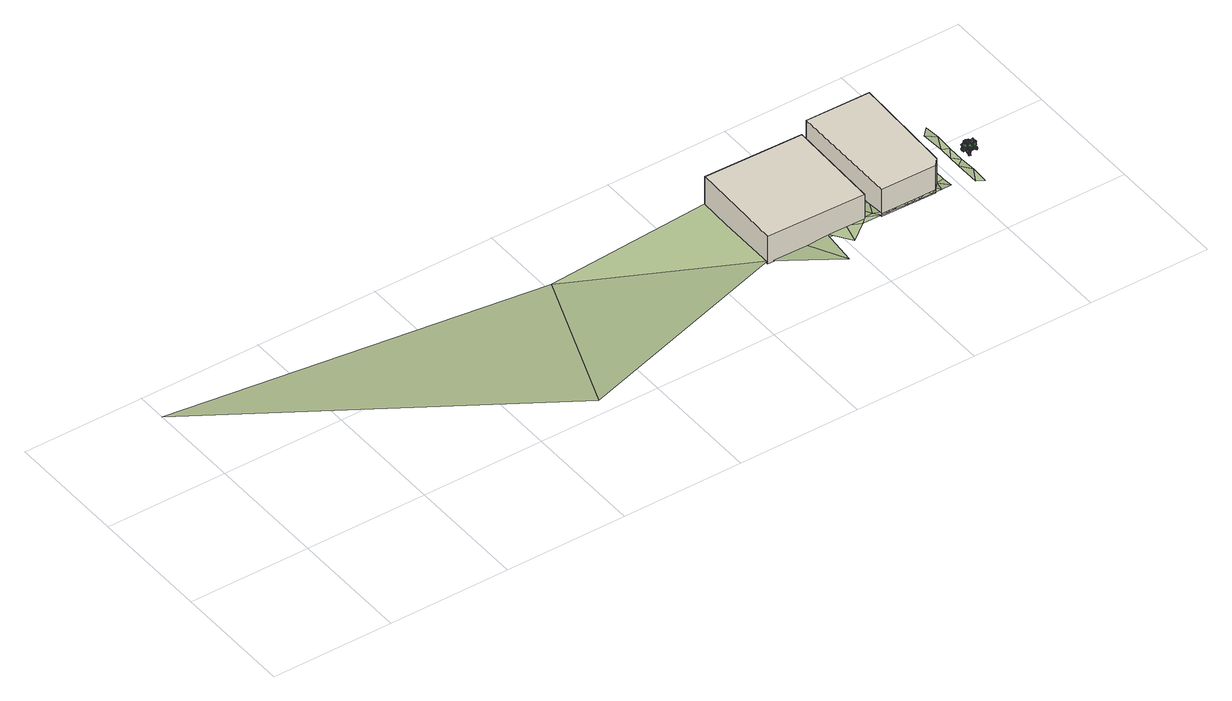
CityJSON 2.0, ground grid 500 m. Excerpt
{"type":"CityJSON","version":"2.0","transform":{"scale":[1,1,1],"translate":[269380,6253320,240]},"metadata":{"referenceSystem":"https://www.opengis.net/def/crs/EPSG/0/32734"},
"CityObjects":{
"building1":{"type":"Building","attributes":{"building":"industrial","building:levels":4,"building:use":"commercial","building_height":12.5,"roof_height":26.35,"ground_height":13.85,"plus_code":"4FRW3CCR+J3R"},"geometry":[{"type":"Solid","lod":"1","boundaries":[[[[0,1,2,3]],[[1,4,5,2]],[[4,6,7,5]],[[6,0,3,7]],[[3,2,5,7]],[[6,4,1,0]]]]}]},
"building2":{"type":"Building","attributes":{"building":"industrial","building:levels":4,"building:use":"commercial","building_height":12.5,"roof_height":26.33,"ground_height":13.83,"plus_code":"4FRW3CCR+J6W"},"geometry":[{"type":"Solid","lod":"1","boundaries":[[[[8,9,10,11]],[[9,12,13,10]],[[12,14,15,13]],[[14,16,17,15]],[[16,8,11,17]],[[11,10,13,15,17]],[[16,14,12,9,8]]]]}]},
"tree1":{"type":"SolitaryVegetationObject","attributes":{"height":2.3,"width":0.17,"group":"standard","type":"broadleaf","footprint":[263445.54,6242818.94],"ground_height":15.08},"geometry":[{"type":"MultiSurface","lod":"2","boundaries":[[[18,19,20]],[[21,22,23]],[[18,24,25]],[[26,27,24]],[[27,28,29]],[[21,30,31]],[[20,26,18]],[[32,33,26]],[[33,34,28]],[[35,36,37]],[[20,38,32]],[[38,39,32]],[[40,34,39]],[[41,42,43]],[[25,38,19]],[[40,44,27]],[[27,41,40]],[[29,45,41]],[[46,47,48]],[[43,49,50]],[[51,52,53]],[[23,54,55]],[[56,57,58]],[[52,59,53]],[[46,56,52]],[[49,59,47]],[[57,60,61]],[[59,62,47]],[[47,57,48]],[[59,58,63]],[[58,64,63]],[[57,64,58]],[[62,64,60]],[[65,66,67]],[[29,65,68]],[[29,30,21]],[[28,31,65]],[[69,70,71]],[[68,67,72]],[[30,72,69]],[[30,66,31]],[[69,73,66]],[[66,74,67]],[[72,74,70]],[[70,75,76]],[[70,75,71]],[[71,75,73]],[[77,78,79]],[[37,80,81]],[[82,80,77]],[[35,77,83]],[[28,35,50]],[[28,81,82]],[[34,37,81]],[[50,37,43]],[[79,84,85]],[[83,86,36]],[[36,78,80]],[[83,79,87]],[[85,88,89]],[[87,90,86]],[[78,90,84]],[[79,90,87]],[[88,91,89]],[[90,88,84]],[[90,89,91]],[[92,93,94]],[[40,94,93]],[[27,92,24]],[[38,92,94]],[[95,96,97]],[[51,98,99]],[[51,46,52]],[[100,50,49]],[[51,54,101]],[[99,95,97]],[[45,55,95]],[[102,103,104]],[[95,105,106]],[[97,102,54]],[[55,102,105]],[[102,107,105]],[[106,107,103]],[[99,42,45]],[[99,98,42]],[[98,43,42]],[[23,100,101]],[[23,22,100]],[[22,50,100]],[[18,25,19]],[[18,26,24]],[[26,33,27]],[[27,33,28]],[[31,50,22]],[[22,21,31]],[[20,32,26]],[[32,39,33]],[[33,39,34]],[[35,83,36]],[[20,19,38]],[[38,40,39]],[[40,41,34]],[[43,34,41]],[[41,45,42]],[[25,24,38]],[[40,93,44]],[[27,29,41]],[[29,21,45]],[[46,49,47]],[[43,53,49]],[[53,43,98]],[[98,51,53]],[[55,21,23]],[[23,101,54]],[[56,48,57]],[[52,56,59]],[[46,48,56]],[[49,53,59]],[[57,62,60]],[[59,63,62]],[[47,62,57]],[[59,56,58]],[[64,61,60]],[[57,61,64]],[[62,63,64]],[[65,31,66]],[[29,28,65]],[[29,68,30]],[[28,50,31]],[[69,72,70]],[[68,65,67]],[[30,68,72]],[[30,69,66]],[[74,73,75]],[[69,71,73]],[[66,73,74]],[[72,67,74]],[[70,74,75]],[[77,80,78]],[[37,36,80]],[[82,81,80]],[[35,82,77]],[[28,82,35]],[[28,34,81]],[[34,43,37]],[[50,35,37]],[[79,78,84]],[[83,87,86]],[[36,86,78]],[[83,77,79]],[[85,84,88]],[[78,86,90]],[[79,85,90]],[[88,108,91]],[[90,91,108]],[[90,108,88]],[[90,85,89]],[[92,44,93]],[[40,38,94]],[[27,44,92]],[[38,24,92]],[[95,106,96]],[[51,101,46]],[[46,101,49]],[[101,100,49]],[[51,97,54]],[[97,51,99]],[[99,45,95]],[[45,21,55]],[[102,96,103]],[[95,55,105]],[[97,96,102]],[[55,54,102]],[[103,107,104]],[[102,104,107]],[[96,106,103]],[[106,105,107]],[[109,110,111]],[[112,113,114]],[[115,116,117]],[[109,111,117]],[[118,119,120]],[[121,122,123]],[[124,125,126]],[[118,120,126]],[[127,128,129]],[[130,131,132]],[[133,134,135]],[[127,129,135]],[[136,137,138]],[[139,140,141]],[[142,143,144]],[[136,138,144]],[[145,146,147]],[[148,149,150]],[[151,152,153]],[[145,147,153]],[[154,155,156]],[[157,158,159]],[[160,161,162]],[[154,156,162]],[[163,164,165]],[[166,167,168]],[[169,170,171]],[[163,165,171]],[[172,173,174]],[[175,176,177]],[[178,179,180]],[[172,174,180]],[[181,182,183]],[[184,185,186]],[[187,188,189]],[[181,183,189]],[[190,191,192]],[[193,194,195]],[[196,197,198]],[[190,192,198]],[[199,200,201]],[[202,203,204]],[[205,206,207]],[[199,201,207]],[[208,209,210]],[[211,212,213]],[[214,215,216]],[[208,210,216]],[[217,218,219]],[[220,221,222]],[[223,224,225]],[[217,219,225]],[[226,227,228]],[[229,230,231]],[[232,233,234]],[[226,228,234]],[[235,236,237]],[[238,239,240]],[[241,242,243]],[[235,237,243]],[[244,245,246]],[[247,248,249]],[[250,251,252]],[[244,246,252]],[[253,254,255]],[[256,257,258]],[[259,260,261]],[[253,255,261]],[[262,263,264]],[[265,266,267]],[[268,269,270]],[[262,264,270]],[[271,272,273]],[[274,275,276]],[[277,278,279]],[[271,273,279]],[[280,281,282]],[[283,284,285]],[[286,287,288]],[[280,282,288]],[[289,290,291]],[[292,293,294]],[[295,296,297]],[[289,291,297]],[[298,299,300]],[[301,302,303]],[[304,305,306]],[[298,300,306]],[[307,308,309]],[[310,311,312]],[[313,314,315]],[[307,309,315]],[[316,317,318]],[[319,320,321]],[[322,323,324]],[[316,318,324]],[[325,326,327]],[[328,329,330]],[[331,332,333]],[[325,327,333]],[[334,335,336]],[[337,338,339]],[[340,341,342]],[[334,336,342]],[[343,344,345]],[[346,347,348]],[[349,350,351]],[[343,345,351]],[[352,353,354]],[[355,356,357]],[[358,359,360]],[[352,354,360]],[[361,362,363]],[[364,365,366]],[[367,368,369]],[[361,363,369]],[[370,371,372]],[[373,374,375]],[[376,377,378]],[[370,372,378]],[[379,380,381]],[[382,383,384]],[[385,386,387]],[[379,381,387]],[[388,389,390]],[[391,392,393]],[[394,395,396]],[[388,390,396]],[[397,398,399]],[[400,401,402]],[[403,404,405]],[[397,399,405]],[[406,407,408]],[[409,410,411]],[[412,413,414]],[[406,408,414]],[[415,416,417]],[[418,419,420]],[[421,422,423]],[[415,417,423]],[[424,425,426]],[[427,428,429]],[[430,431,432]],[[424,426,432]],[[432,429,430]],[[432,426,429]],[[426,427,429]],[[432,425,424]],[[432,431,425]],[[431,433,425]],[[429,431,430]],[[429,428,431]],[[428,433,431]],[[426,428,427]],[[426,425,428]],[[425,433,428]],[[423,420,421]],[[423,417,420]],[[417,418,420]],[[423,416,415]],[[423,422,416]],[[422,434,416]],[[420,422,421]],[[420,419,422]],[[419,434,422]],[[417,419,418]],[[417,416,419]],[[416,434,419]],[[414,411,412]],[[414,408,411]],[[408,409,411]],[[414,407,406]],[[414,413,407]],[[413,435,407]],[[411,413,412]],[[411,410,413]],[[410,435,413]],[[408,410,409]],[[408,407,410]],[[407,435,410]],[[405,402,403]],[[405,399,402]],[[399,400,402]],[[405,398,397]],[[405,404,398]],[[404,436,398]],[[402,404,403]],[[402,401,404]],[[401,436,404]],[[399,401,400]],[[399,398,401]],[[398,436,401]],[[396,393,394]],[[396,390,393]],[[390,391,393]],[[396,389,388]],[[396,395,389]],[[395,437,389]],[[393,395,394]],[[393,392,395]],[[392,437,395]],[[390,392,391]],[[390,389,392]],[[389,437,392]],[[387,384,385]],[[387,381,384]],[[381,382,384]],[[387,380,379]],[[387,386,380]],[[386,438,380]],[[384,386,385]],[[384,383,386]],[[383,438,386]],[[381,383,382]],[[381,380,383]],[[380,438,383]],[[378,375,376]],[[378,372,375]],[[372,373,375]],[[378,371,370]],[[378,377,371]],[[377,439,371]],[[375,377,376]],[[375,374,377]],[[374,439,377]],[[372,374,373]],[[372,371,374]],[[371,439,374]],[[369,366,367]],[[369,363,366]],[[363,364,366]],[[369,362,361]],[[369,368,362]],[[368,440,362]],[[366,368,367]],[[366,365,368]],[[365,440,368]],[[363,365,364]],[[363,362,365]],[[362,440,365]],[[360,357,358]],[[360,354,357]],[[354,355,357]],[[360,353,352]],[[360,359,353]],[[359,441,353]],[[357,359,358]],[[357,356,359]],[[356,441,359]],[[354,356,355]],[[354,353,356]],[[353,441,356]],[[351,348,349]],[[351,345,348]],[[345,346,348]],[[351,344,343]],[[351,350,344]],[[350,442,344]],[[348,350,349]],[[348,347,350]],[[347,442,350]],[[345,347,346]],[[345,344,347]],[[344,442,347]],[[342,339,340]],[[342,336,339]],[[336,337,339]],[[342,335,334]],[[342,341,335]],[[341,443,335]],[[339,341,340]],[[339,338,341]],[[338,443,341]],[[336,338,337]],[[336,335,338]],[[335,443,338]],[[333,330,331]],[[333,327,330]],[[327,328,330]],[[333,326,325]],[[333,332,326]],[[332,444,326]],[[330,332,331]],[[330,329,332]],[[329,444,332]],[[327,329,328]],[[327,326,329]],[[326,444,329]],[[324,321,322]],[[324,318,321]],[[318,319,321]],[[324,317,316]],[[324,323,317]],[[323,445,317]],[[321,323,322]],[[321,320,323]],[[320,445,323]],[[318,320,319]],[[318,317,320]],[[317,445,320]],[[315,312,313]],[[315,309,312]],[[309,310,312]],[[315,308,307]],[[315,314,308]],[[314,446,308]],[[312,314,313]],[[312,311,314]],[[311,446,314]],[[309,311,310]],[[309,308,311]],[[308,446,311]],[[306,303,304]],[[306,300,303]],[[300,301,303]],[[306,299,298]],[[306,305,299]],[[305,447,299]],[[303,305,304]],[[303,302,305]],[[302,447,305]],[[300,302,301]],[[300,299,302]],[[299,447,302]],[[297,294,295]],[[297,291,294]],[[291,292,294]],[[297,290,289]],[[297,296,290]],[[296,448,290]],[[294,296,295]],[[294,293,296]],[[293,448,296]],[[291,293,292]],[[291,290,293]],[[290,448,293]],[[288,285,286]],[[288,282,285]],[[282,283,285]],[[288,281,280]],[[288,287,281]],[[287,449,281]],[[285,287,286]],[[285,284,287]],[[284,449,287]],[[282,284,283]],[[282,281,284]],[[281,449,284]],[[279,276,277]],[[279,273,276]],[[273,274,276]],[[279,272,271]],[[279,278,272]],[[278,450,272]],[[276,278,277]],[[276,275,278]],[[275,450,278]],[[273,275,274]],[[273,272,275]],[[272,450,275]],[[270,267,268]],[[270,264,267]],[[264,265,267]],[[270,263,262]],[[270,269,263]],[[269,451,263]],[[267,269,268]],[[267,266,269]],[[266,451,269]],[[264,266,265]],[[264,263,266]],[[263,451,266]],[[261,258,259]],[[261,255,258]],[[255,256,258]],[[261,254,253]],[[261,260,254]],[[260,452,254]],[[258,260,259]],[[258,257,260]],[[257,452,260]],[[255,257,256]],[[255,254,257]],[[254,452,257]],[[252,249,250]],[[252,246,249]],[[246,247,249]],[[252,245,244]],[[252,251,245]],[[251,453,245]],[[249,251,250]],[[249,248,251]],[[248,453,251]],[[246,248,247]],[[246,245,248]],[[245,453,248]],[[243,240,241]],[[243,237,240]],[[237,238,240]],[[243,236,235]],[[243,242,236]],[[242,454,236]],[[240,242,241]],[[240,239,242]],[[239,454,242]],[[237,239,238]],[[237,236,239]],[[236,454,239]],[[234,231,232]],[[234,228,231]],[[228,229,231]],[[234,227,226]],[[234,233,227]],[[233,455,227]],[[231,233,232]],[[231,230,233]],[[230,455,233]],[[228,230,229]],[[228,227,230]],[[227,455,230]],[[225,222,223]],[[225,219,222]],[[219,220,222]],[[225,218,217]],[[225,224,218]],[[224,456,218]],[[222,224,223]],[[222,221,224]],[[221,456,224]],[[219,221,220]],[[219,218,221]],[[218,456,221]],[[216,213,214]],[[216,210,213]],[[210,211,213]],[[216,209,208]],[[216,215,209]],[[215,457,209]],[[213,215,214]],[[213,212,215]],[[212,457,215]],[[210,212,211]],[[210,209,212]],[[209,457,212]],[[207,204,205]],[[207,201,204]],[[201,202,204]],[[207,200,199]],[[207,206,200]],[[206,458,200]],[[204,206,205]],[[204,203,206]],[[203,458,206]],[[201,203,202]],[[201,200,203]],[[200,458,203]],[[198,195,196]],[[198,192,195]],[[192,193,195]],[[198,191,190]],[[198,197,191]],[[197,459,191]],[[195,197,196]],[[195,194,197]],[[194,459,197]],[[192,194,193]],[[192,191,194]],[[191,459,194]],[[189,186,187]],[[189,183,186]],[[183,184,186]],[[189,182,181]],[[189,188,182]],[[188,460,182]],[[186,188,187]],[[186,185,188]],[[185,460,188]],[[183,185,184]],[[183,182,185]],[[182,460,185]],[[180,177,178]],[[180,174,177]],[[174,175,177]],[[180,173,172]],[[180,179,173]],[[179,461,173]],[[177,179,178]],[[177,176,179]],[[176,461,179]],[[174,176,175]],[[174,173,176]],[[173,461,176]],[[171,168,169]],[[171,165,168]],[[165,166,168]],[[171,164,163]],[[171,170,164]],[[170,462,164]],[[168,170,169]],[[168,167,170]],[[167,462,170]],[[165,167,166]],[[165,164,167]],[[164,462,167]],[[162,159,160]],[[162,156,159]],[[156,157,159]],[[162,155,154]],[[162,161,155]],[[161,463,155]],[[159,161,160]],[[159,158,161]],[[158,463,161]],[[156,158,157]],[[156,155,158]],[[155,463,158]],[[153,150,151]],[[153,147,150]],[[147,148,150]],[[153,146,145]],[[153,152,146]],[[152,464,146]],[[150,152,151]],[[150,149,152]],[[149,464,152]],[[147,149,148]],[[147,146,149]],[[146,464,149]],[[144,141,142]],[[144,138,141]],[[138,139,141]],[[144,137,136]],[[144,143,137]],[[143,465,137]],[[141,143,142]],[[141,140,143]],[[140,465,143]],[[138,140,139]],[[138,137,140]],[[137,465,140]],[[135,132,133]],[[135,129,132]],[[129,130,132]],[[135,128,127]],[[135,134,128]],[[134,466,128]],[[132,134,133]],[[132,131,134]],[[131,466,134]],[[129,131,130]],[[129,128,131]],[[128,466,131]],[[126,123,124]],[[126,120,123]],[[120,121,123]],[[126,119,118]],[[126,125,119]],[[125,467,119]],[[123,125,124]],[[123,122,125]],[[122,467,125]],[[120,122,121]],[[120,119,122]],[[119,467,122]],[[117,114,115]],[[117,111,114]],[[111,112,114]],[[117,110,109]],[[117,116,110]],[[116,468,110]],[[114,116,115]],[[114,113,116]],[[113,468,116]],[[111,113,112]],[[111,110,113]],[[110,468,113]]]}]},
"terrain1":{"type":"TINRelief","geometry":[{"type":"CompositeSurface","lod":"1","boundaries":[[[469,470,471]],[[470,469,472]],[[473,470,472]],[[474,475,472]],[[476,475,474]],[[476,477,478]],[[478,477,479]],[[479,480,478]],[[480,479,481]],[[482,480,483]],[[483,480,481]],[[481,484,483]],[[483,485,482]],[[485,486,482]],[[485,483,484]],[[484,481,487]],[[487,488,484]],[[489,486,485]],[[488,487,490]],[[491,486,489]],[[490,492,488]],[[490,493,492]],[[493,494,492]],[[494,493,495]],[[495,496,494]],[[496,495,497]],[[497,498,496]],[[498,497,499]],[[499,500,498]],[[501,500,499]],[[501,502,500]],[[502,501,503]],[[502,503,504]],[[505,502,504]],[[502,505,506]],[[505,507,506]],[[507,508,506]],[[508,507,509]],[[510,508,509]],[[511,512,513]],[[512,511,514]],[[514,511,515]],[[515,516,514]],[[516,517,518]],[[517,516,515]],[[518,517,519]],[[519,520,518]],[[521,520,519]]]}]}
},
"vertices":[
[2597,294,29],[2607,686,29],[2607,686,154],[2597,294,154],[2198,696,29],[2198,696,154],[2189,303,29],[2189,303,154],
[2662,282,29],[2890,278,29],[2890,278,154],[2662,282,154],[2915,308,29],[2915,308,154],[2931,735,29],[2931,735,154],[2664,740,29],[2664,740,154],
[3100,367,42],[3093,360,42],[3093,367,42],[3098,363,66],[3098,364,66],[3098,363,67],[3099,363,48],[3100,360,42],[3098,367,48],[3098,364,54],[3097,365,62],[3099,363,62],[3104,366,67],[3104,367,67],[3094,367,48],[3098,367,54],[3095,365,60],[3096,369,65],[3094,374,69],[3095,368,65],[3095,363,48],[3095,366,54],[3095,363,54],[3096,363,60],[3095,362,65],[3095,363,65],[3097,363,53],[3096,362,65],[3093,363,74],[3087,364,82],[3087,363,82],[3093,364,73],[3097,365,66],[3095,361,67],[3092,362,73],[3091,363,73],[3101,357,69],[3101,358,68],[3087,362,81],[3077,363,80],[3076,362,79],[3087,363,81],[3071,364,83],[3071,363,84],[3076,364,80],[3076,363,79],[3071,363,83],[3105,367,65],[3108,367,72],[3109,367,71],[3105,366,66],[3108,366,72],[3108,365,78],[3106,365,78],[3109,366,72],[3106,366,78],[3107,366,78],[3112,366,82],[3113,366,82],[3096,375,67],[3094,379,68],[3096,379,68],[3094,375,67],[3095,369,62],[3097,369,63],[3096,374,69],[3094,383,66],[3096,383,66],[3094,380,69],[3095,380,69],[3094,387,68],[3095,388,69],[3095,383,67],[3095,387,69],[3097,362,52],[3096,362,53],[3095,361,52],[3100,356,67],[3103,351,72],[3099,356,68],[3095,362,66],[3096,361,66],[3097,364,67],[3097,363,68],[3104,352,72],[3105,349,78],[3105,350,78],[3105,352,71],[3104,351,71],[3106,349,78],[3094,387,69],[3121,369,86],[3117,362,93],[3122,365,79],[3117,360,75],[3114,353,81],[3111,366,74],[3107,370,80],[3103,362,87],[3114,373,83],[3078,368,83],[3079,358,85],[3073,369,77],[3065,366,76],[3066,356,77],[3062,369,83],[3065,368,91],[3066,358,92],[3072,371,89],[3086,352,86],[3090,345,78],[3081,356,83],[3074,354,79],[3077,347,71],[3071,350,85],[3075,343,89],[3077,336,81],[3081,348,91],[3108,345,106],[3109,355,102],[3100,343,106],[3094,344,100],[3095,354,96],[3098,339,95],[3106,340,92],[3107,350,88],[3110,340,100],[3093,339,100],[3092,344,109],[3085,338,97],[3079,343,97],[3078,348,106],[3083,349,92],[3090,352,93],[3090,357,102],[3094,345,94],[3108,355,76],[3101,351,77],[3110,356,81],[3112,353,85],[3105,349,87],[3115,349,82],[3113,346,77],[3107,342,79],[3112,351,74],[3115,369,95],[3121,365,97],[3115,370,90],[3116,366,85],[3122,363,86],[3111,363,86],[3110,360,91],[3117,356,93],[3110,365,95],[3080,367,83],[3072,374,85],[3084,370,77],[3088,377,76],[3081,384,77],[3092,377,83],[3090,376,91],[3082,383,92],[3086,369,89],[3087,389,83],[3093,398,85],[3090,385,77],[3097,383,76],[3104,391,77],[3098,378,83],[3096,381,91],[3103,389,92],[3089,384,89],[3109,367,88],[3099,371,90],[3112,371,82],[3113,379,81],[3104,383,82],[3117,380,88],[3115,378,95],[3105,383,97],[3114,370,94],[3098,385,92],[3106,378,94],[3094,383,86],[3090,376,85],[3097,368,86],[3085,377,92],[3088,377,99],[3095,369,101],[3093,384,98],[3084,379,91],[3092,371,93],[3080,377,85],[3076,370,84],[3083,362,85],[3071,370,91],[3074,371,98],[3081,363,100],[3078,378,97],[3108,364,110],[3099,366,105],[3111,358,107],[3113,357,99],[3104,358,94],[3117,363,99],[3115,370,100],[3107,373,95],[3113,369,108],[3092,395,78],[3083,392,74],[3096,389,82],[3097,382,79],[3089,378,74],[3102,385,73],[3100,390,67],[3091,387,63],[3098,396,72],[3091,365,105],[3096,370,106],[3090,365,100],[3094,364,96],[3099,369,97],[3095,360,98],[3097,359,103],[3102,363,104],[3093,361,105],[3097,364,87],[3102,368,88],[3096,364,82],[3100,363,78],[3105,367,79],[3101,358,80],[3103,357,85],[3108,361,86],[3099,359,87],[3087,374,87],[3092,378,88],[3086,374,82],[3090,373,78],[3095,377,79],[3091,368,80],[3093,367,84],[3098,371,86],[3089,369,87],[3086,378,78],[3092,380,81],[3084,383,76],[3086,386,73],[3092,388,76],[3087,383,69],[3090,378,69],[3096,380,72],[3087,376,73],[3089,365,101],[3096,365,104],[3087,370,102],[3089,375,101],[3095,375,103],[3090,374,96],[3092,370,94],[3098,370,96],[3090,366,96],[3089,345,91],[3096,344,93],[3087,349,92],[3089,354,91],[3095,354,93],[3090,353,85],[3092,349,83],[3098,349,85],[3090,345,86],[3089,354,95],[3096,354,98],[3087,359,96],[3089,363,95],[3095,363,98],[3090,362,90],[3092,358,88],[3098,359,90],[3090,355,90],[3083,343,88],[3083,339,93],[3086,347,89],[3091,346,90],[3092,342,95],[3092,344,86],[3090,339,84],[3090,335,89],[3085,341,84],[3106,367,94],[3107,362,99],[3110,371,95],[3115,370,95],[3116,365,100],[3116,367,91],[3113,363,89],[3114,358,94],[3109,365,90],[3084,361,97],[3085,357,102],[3088,365,98],[3093,364,98],[3094,360,103],[3094,361,94],[3091,357,92],[3092,352,97],[3087,359,93],[3088,360,79],[3089,355,84],[3092,364,80],[3097,363,81],[3098,359,86],[3098,360,76],[3096,356,75],[3096,351,80],[3091,358,75],[3098,355,88],[3098,350,93],[3101,358,89],[3106,358,90],[3107,353,95],[3107,355,85],[3105,351,84],[3105,346,89],[3100,353,84],[3085,376,78],[3085,372,84],[3089,380,79],[3094,379,80],[3094,375,85],[3094,377,76],[3092,372,74],[3093,368,79],[3087,374,74],[3108,350,85],[3114,348,82],[3104,349,81],[3103,344,80],[3109,341,77],[3102,342,84],[3105,342,88],[3111,339,86],[3106,347,89],[3106,345,90],[3108,340,93],[3109,347,89],[3112,345,87],[3114,341,89],[3110,345,84],[3107,342,84],[3109,338,86],[3105,344,87],[3106,342,84],[3108,338,86],[3109,344,83],[3112,343,81],[3114,339,83],[3110,342,78],[3107,340,78],[3109,335,79],[3105,341,80],[3101,338,93],[3103,334,95],[3104,340,92],[3107,339,90],[3109,335,92],[3105,338,87],[3102,335,87],[3104,331,89],[3100,337,89],[3093,346,92],[3088,344,94],[3092,348,88],[3089,352,88],[3084,350,90],[3091,354,91],[3092,353,96],[3087,351,98],[3094,349,94],[3084,340,89],[3080,339,93],[3082,342,85],[3079,346,85],[3075,344,89],[3081,349,88],[3083,348,92],[3079,347,95],[3086,344,90],[3120,361,81],[3125,365,82],[3117,363,84],[3115,367,85],[3120,370,86],[3114,367,81],[3116,367,77],[3121,371,78],[3118,363,78],[3116,359,80],[3119,362,76],[3115,362,83],[3114,366,83],[3117,369,79],[3110,365,81],[3109,363,77],[3112,366,73],[3112,359,78],[3078,340,99],[3078,339,93],[3081,343,100],[3081,347,98],[3081,347,92],[3077,348,99],[3073,346,99],[3073,346,93],[3075,342,100],[3077,344,89],[3118,367,74],[3124,371,82],[3075,342,95],[3084,347,95],[3106,331,93],[3111,335,84],[3111,337,90],[3114,341,81],[3091,369,85],[3104,347,95],[3095,353,86],[3090,354,104],[3112,360,101],[3089,336,95],[3100,359,97],[3100,349,92],[3100,370,102],[3097,383,78],[3098,378,85],[3108,368,85],[3102,369,103],[3083,384,68],[3098,367,95],[3089,361,94],[3103,367,94],[3097,381,90],[3103,398,86],[3074,385,86],[3124,359,93],[3101,345,82],[3086,353,111],[3104,359,93],[3083,339,72],[3071,351,86],[3109,355,91],
[1255,9,63],[1509,651,29],[2,876,6],[2189,303,42],[2198,696,30],[2423,141,50],[2348,299,42],[2437,297,50],[2496,212,50],[2517,295,50],[2572,271,50],[2597,294,50],[2652,268,50],[2599,373,41],[2631,295,50],[2662,282,50],[2663,362,41],[2601,453,41],[2678,267,50],[2699,281,50],[2663,511,41],[2705,267,50],[2605,606,29],[2736,281,50],[2758,265,50],[2773,280,50],[2785,264,50],[2810,279,50],[2811,263,50],[2850,278,51],[2864,261,51],[2890,278,51],[2904,260,51],[2915,308,42],[2944,259,51],[2946,311,42],[2947,363,42],[2919,415,42],[2950,468,42],[2923,522,42],[2953,573,29],[2926,589,29],[3058,286,51],[3027,229,51],[3055,211,51],[3030,337,42],[3060,360,42],[3032,391,42],[3062,434,42],[3033,445,42],[3064,508,42],[3036,553,29],[3067,583,29]
]}
